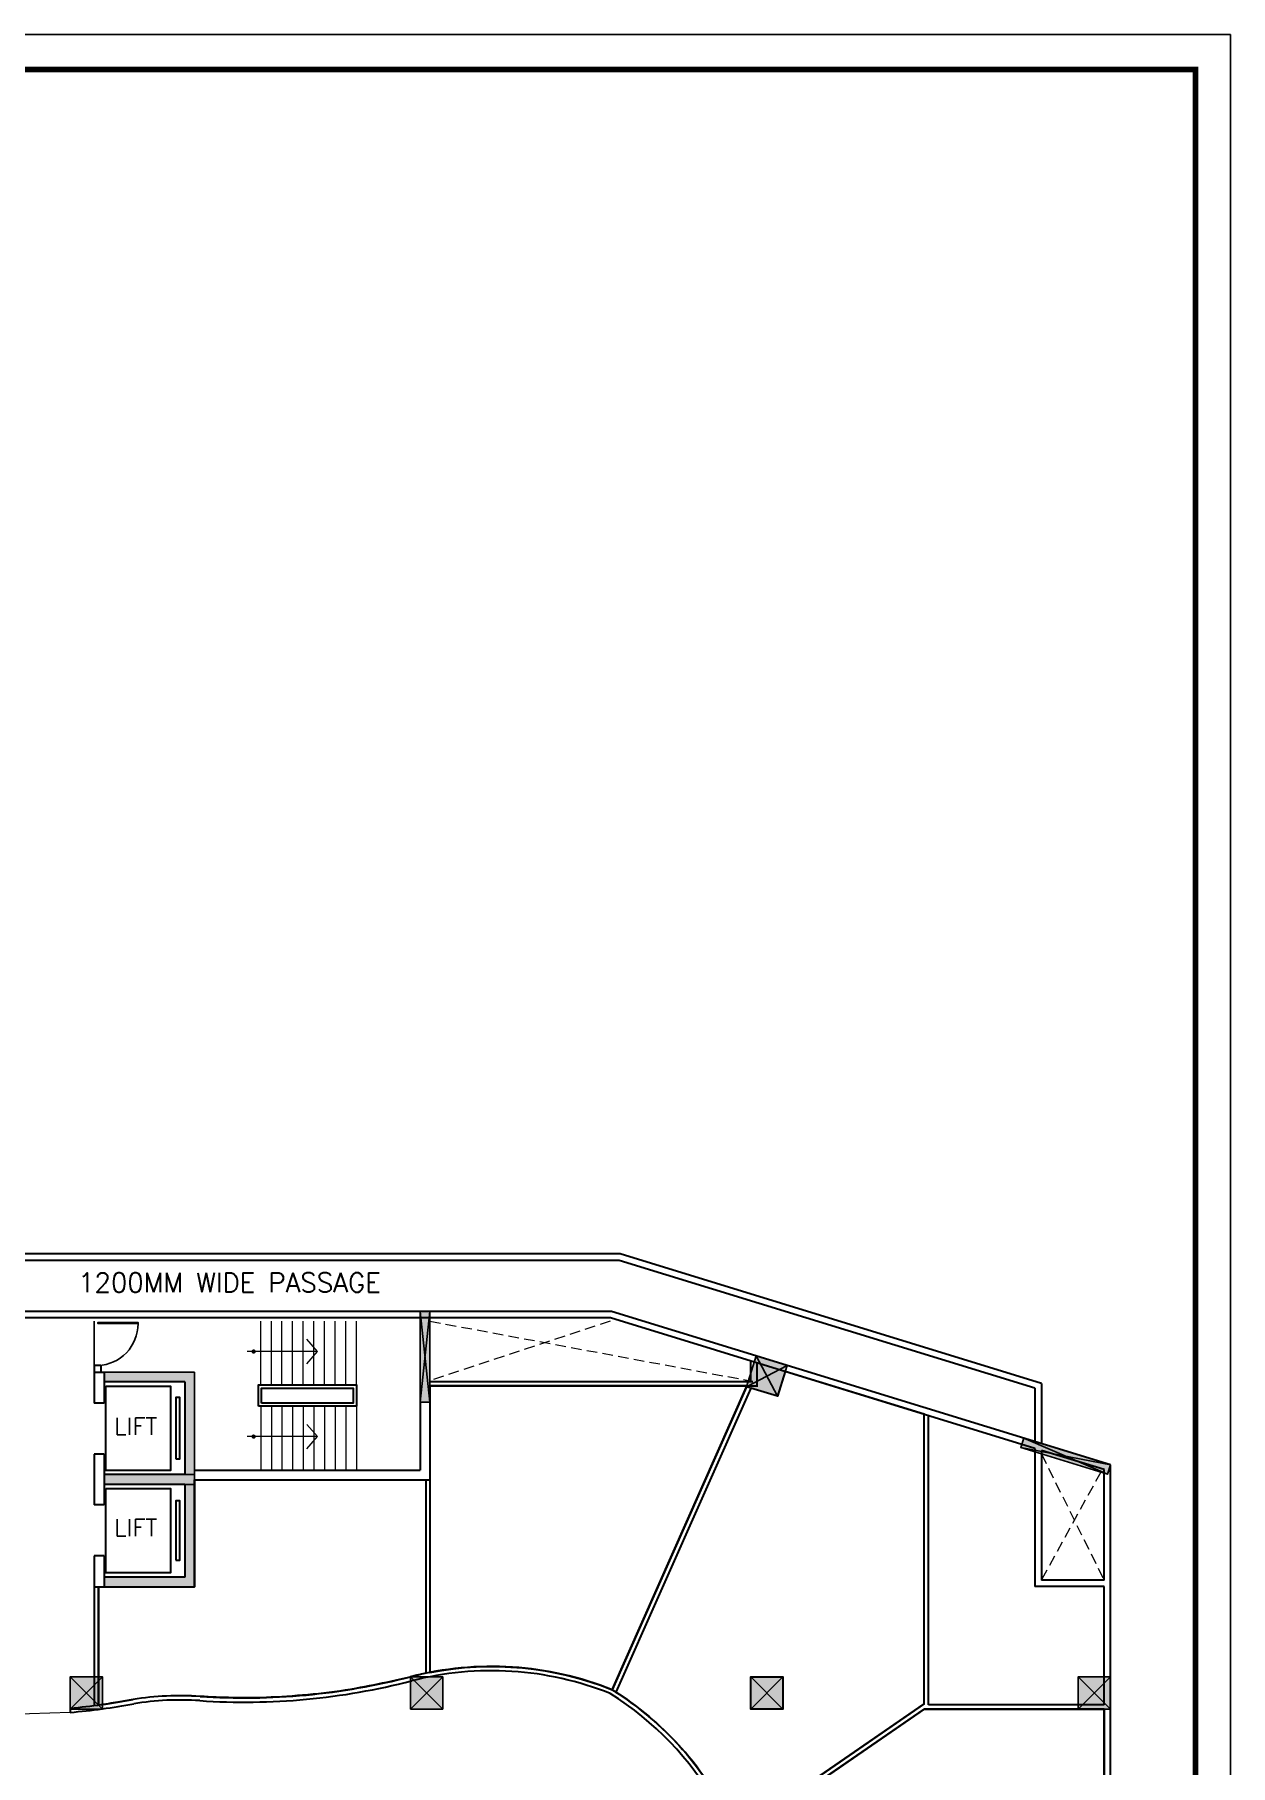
# Model space of a CAD drawing. Extents: x -14054 to 906348, y -36965 to 188562.
# Drawn here: x 511588 to 539703, y 99286 to 139976 of the extents above; entities that cross this region are included whole.
import ezdxf

# ---------------------------------------------------------------- set-up
doc = ezdxf.new("R2010")
doc.units = 0
doc.header["$LTSCALE"] = 1000
doc.header["$MEASUREMENT"] = 0
doc.linetypes.add('HIDDEN', pattern=[0.375, 0.25, -0.125])
for name, color, linetype in [('BOR', 5, 'CONTINUOUS'), ('COL', 5, 'CONTINUOUS'), ('DOOR', 6, 'CONTINUOUS'), ('SOLID', 252, 'CONTINUOUS')]:
    doc.layers.add(name, color=color, linetype=linetype)
for name, color, linetype, lineweight in [('HIDDEN', 7, 'HIDDEN', 15), ('STAIR', 4, 'CONTINUOUS', 15), ('TEXT', 3, 'CONTINUOUS', 15), ('WALL', 2, 'CONTINUOUS', 30), ('WIN', 6, 'CONTINUOUS', 9)]:
    doc.layers.add(name, color=color, linetype=linetype, lineweight=lineweight)
doc.styles.add('ROMAN', font='ROMANS')

# ---------------------------------------------------------------- blocks, each defined once
blk = doc.blocks.new('*U46')
at = {"layer": 'SOLID'}
for points in [[(520654.06, 107824.66), (520884.06, 107824.66), (520884.06, 109959.66), (520654.06, 109959.66)], [(528329.09, 108187.34), (529055.47, 107963.79), (529279.02, 108690.17), (528552.64, 108913.72)], [(515351.06, 108529.66), (513221.06, 108529.66), (513221.06, 108299.66), (515121.06, 108299.66), (515121.06, 106122.16), (513221.06, 106122.16), (513221.06, 105892.16), (515351.06, 105892.16)], [(534843.51, 106977.65), (534775.85, 106757.83), (536816.4, 106129.83), (536884.06, 106349.66)], [(515351.06, 106122.16), (513221.06, 106122.16), (513221.06, 105892.16), (515121.06, 105892.16), (515121.06, 103714.66), (513221.06, 103714.66), (513221.06, 103484.66), (515351.06, 103484.66)], [(512424.06, 100609.15), (513184.06, 100609.15), (513184.06, 101369.15), (512424.06, 101369.15)], [(520424.06, 100609.15), (521184.06, 100609.15), (521184.06, 101369.15), (520424.06, 101369.15)], [(528424.06, 100609.15), (529184.06, 100609.15), (529184.06, 101369.15), (528424.06, 101369.15)], [(536124.06, 100606.15), (536884.06, 100606.15), (536884.06, 101366.15), (536124.06, 101366.15)]]:
    blk.add_hatch(color=256, dxfattribs=at).paths.add_polyline_path(points)
at = {"layer": 'BOR', "color": 2, "ltscale": 140}
blk.add_lwpolyline([(432315.25, 139976.49), (432315.25, 60441.6), (539703.42, 60441.6), (539703.42, 139976.49)], close=True, dxfattribs=at)
at = {"layer": 'BOR', "ltscale": 140, "const_width": 136.54}
blk.add_lwpolyline([(538884.16, 61260.85), (433134.5, 61260.85), (433134.5, 139157.23), (538884.16, 139157.23)], close=True, dxfattribs=at)
at = {"layer": 'COL', "color": 7}
for p, q in [((520884.06, 107824.66), (520654.06, 109959.66)), ((520884.06, 109959.66), (520654.06, 107824.66)), ((529279.02, 108690.17), (528329.09, 108187.34)), ((528552.64, 108913.72), (529055.47, 107963.79)), ((536884.06, 106349.66), (534775.85, 106757.83)), ((534843.51, 106977.65), (536816.4, 106129.83)), ((513184.06, 101369.15), (512424.06, 100609.15)), ((512424.06, 101369.15), (513184.06, 100609.15)), ((521184.06, 101369.15), (520424.06, 100609.15)), ((520424.06, 101369.15), (521184.06, 100609.15)), ((529184.06, 101369.15), (528424.06, 100609.15)), ((528424.06, 101369.15), (529184.06, 100609.15)), ((536884.06, 101366.15), (536124.06, 100606.15)), ((536124.06, 101366.15), (536884.06, 100606.15))]:
    blk.add_line(p, q, dxfattribs=at)
at = {"layer": 'COL'}
for points in [[(520654.06, 107824.66), (520884.06, 107824.66), (520884.06, 109959.66), (520654.06, 109959.66)], [(528329.09, 108187.34), (529055.47, 107963.79), (529279.02, 108690.17), (528552.64, 108913.72)], [(515351.06, 108529.66), (513221.06, 108529.66), (513221.06, 108299.66), (515121.06, 108299.66), (515121.06, 106122.16), (513221.06, 106122.16), (513221.06, 105892.16), (515351.06, 105892.16)], [(534843.51, 106977.65), (534775.85, 106757.83), (536816.4, 106129.83), (536884.06, 106349.66)], [(515351.06, 106122.16), (513221.06, 106122.16), (513221.06, 105892.16), (515121.06, 105892.16), (515121.06, 103714.66), (513221.06, 103714.66), (513221.06, 103484.66), (515351.06, 103484.66)], [(512424.06, 100609.15), (513184.06, 100609.15), (513184.06, 101369.15), (512424.06, 101369.15)], [(520424.06, 100609.15), (521184.06, 100609.15), (521184.06, 101369.15), (520424.06, 101369.15)], [(528424.06, 100609.15), (529184.06, 100609.15), (529184.06, 101369.15), (528424.06, 101369.15)], [(536124.06, 100606.15), (536884.06, 100606.15), (536884.06, 101366.15), (536124.06, 101366.15)]]:
    blk.add_lwpolyline(points, close=True, dxfattribs=at)
at = {"layer": 'DOOR'}
blk.add_line((512991.06, 109729.66), (512991.06, 108684.66), dxfattribs=at)
blk.add_lwpolyline([(514018.83, 109674.1), (513074.39, 109674.1), (513074.39, 109701.88), (514018.83, 109701.88), (514018.83, 109674.1, -0.40446567), (513074.39, 108684.66, -0.4142838)], format="xyb", dxfattribs=at)
at = {"layer": 'HIDDEN'}
for p, q in [((520884.06, 109729.66), (528374.95, 108334.66)), ((525119.47, 109729.66), (520884.06, 108334.66)), ((535259.06, 106608.16), (536734.06, 103644.15)), ((536654.06, 106178.98), (535259.06, 103644.15))]:
    blk.add_line(p, q, dxfattribs=at)
at = {"layer": 'STAIR'}
for p, q in [((516904.06, 108229.66), (516904.06, 109729.66)), ((517154.06, 108229.66), (517154.06, 109729.66)), ((517404.06, 108229.66), (517404.06, 109729.66)), ((517654.06, 108229.66), (517654.06, 109729.66)), ((517904.06, 108229.66), (517904.06, 109729.66)), ((518154.06, 108229.66), (518154.06, 109729.66)), ((518404.06, 108229.66), (518404.06, 109729.66)), ((518654.06, 108229.66), (518654.06, 109729.66)), ((518904.06, 108229.66), (518904.06, 109729.66)), ((519154.06, 108229.66), (519154.06, 109729.66)), ((516904.06, 107729.66), (516904.06, 106229.66)), ((517154.06, 107729.66), (517154.06, 106229.66)), ((517404.06, 107729.66), (517404.06, 106229.66)), ((517654.06, 107729.66), (517654.06, 106229.66)), ((517904.06, 107729.66), (517904.06, 106229.66)), ((518154.06, 107729.66), (518154.06, 106229.66)), ((518404.06, 107729.66), (518404.06, 106229.66)), ((518654.06, 107729.66), (518654.06, 106229.66)), ((518904.06, 107729.66), (518904.06, 106229.66)), ((519154.06, 107729.66), (519154.06, 106229.66))]:
    blk.add_line(p, q, dxfattribs=at)
at = {"layer": 'STAIR', "linetype": 'Continuous'}
for p, q in [((518237.1, 109015.98), (516587.1, 109015.98)), ((518237.1, 107015.98), (516587.1, 107015.98))]:
    blk.add_line(p, q, dxfattribs=at)
at = {"layer": 'STAIR', "linetype": 'Continuous', "const_width": 50}
for points in [[(516712.1, 109015.98, 1), (516762.1, 109015.98, 1)], [(516712.1, 107015.98, 1), (516762.1, 107015.98, 1)]]:
    blk.add_lwpolyline(points, format="xyb", close=True, dxfattribs=at)
at = {"layer": 'STAIR', "linetype": 'Continuous'}
for points in [[(517987.1, 108728.3), (518237.1, 109015.98), (517987.1, 109303.66)], [(517987.1, 106728.3), (518237.1, 107015.98), (517987.1, 107303.66)]]:
    blk.add_lwpolyline(points, dxfattribs=at)
at = {"layer": 'WALL'}
for p, q in [((525334.53, 111159.66), (506556.16, 111159.66)), ((525357.09, 111309.66), (506628.78, 111309.66)), ((535109.06, 108151.47), (525334.53, 111159.66)), ((535259.06, 108262.25), (525357.09, 111309.66)), ((528424.06, 108334.66), (528424.06, 108796.35)), ((528574.06, 108184.66), (528574.06, 108750.18)), ((520884.06, 108209.66), (520884.06, 105999.66)), ((520884.06, 108209.66), (520884.06, 105999.66)), ((528329.09, 108187.34), (525169.49, 101063.42)), ((528425.35, 108157.72), (525254.93, 101009.44)), ((520654.06, 107824.66), (520654.06, 106229.66)), ((532604.06, 100709.15), (532604.06, 107509.92)), ((515351.06, 105999.66), (515351.06, 103484.66)), ((520784.06, 105999.66), (520784.06, 101452.8)), ((520884.06, 105999.66), (520884.06, 101472.8)), ((512991.06, 103484.66), (512991.06, 103484.66)), ((513221.06, 103484.66), (515351.06, 103484.66)), ((512424.06, 100609.15), (512424.06, 100532.24)), ((532504.06, 100730.59), (528070.22, 97675.85)), ((532504.06, 100609.15), (528109.57, 97581.53)), ((536734.06, 100609.15), (532504.06, 100609.15)), ((536734.06, 100709.15), (532604.06, 100709.15))]:
    blk.add_line(p, q, dxfattribs=at)
at = {"layer": 'WALL', "color": 2, "ltscale": 140}
for p, q in [((525154.06, 109959.66), (505029.73, 109959.66)), ((536884.06, 106349.66), (525154.06, 109959.66)), ((525131.5, 109809.66), (504879.73, 109809.66)), ((535109.06, 106738.99), (525131.5, 109809.66)), ((536734.06, 106238.88), (535259.06, 106692.82)), ((536734.06, 103644.15), (536734.06, 106238.88)), ((536734.06, 103644.15), (536734.06, 106238.88)), ((536884.06, 76609.15), (536884.06, 106349.66)), ((536734.06, 100709.15), (536734.06, 103494.15)), ((536734.06, 93369.15), (536734.06, 100609.15))]:
    blk.add_line(p, q, dxfattribs=at)
at = {"layer": 'WALL', "linetype": 'Continuous'}
for p, q in [((512991.06, 108684.66), (512991.06, 107799.66)), ((513141.06, 108684.66), (512991.06, 108684.66)), ((513141.06, 108684.66), (513141.06, 108529.66)), ((512991.06, 108529.66), (513221.06, 108529.66)), ((513221.06, 108529.66), (513221.06, 107799.66)), ((515121.06, 108299.66), (513221.06, 108299.66)), ((515121.06, 108299.66), (515121.06, 106122.16)), ((520884.06, 108309.66), (528474.06, 108309.66)), ((535259.06, 108262.25), (535259.06, 106849.77)), ((520884.06, 108209.66), (528574.06, 108209.66)), ((535109.06, 108151.47), (535109.06, 106895.93)), ((513221.06, 107799.66), (512991.06, 107799.66)), ((535109.06, 106738.99), (535109.06, 103494.15)), ((535259.06, 106692.82), (535259.06, 103644.15)), ((513221.06, 106599.66), (512991.06, 106599.66)), ((512991.06, 106599.66), (512991.06, 105869.66)), ((513221.06, 106599.66), (513221.06, 105892.16)), ((515351.06, 106229.66), (520654.06, 106229.66)), ((512991.06, 106099.66), (512991.06, 105414.66)), ((513221.06, 106122.16), (513221.06, 105414.66)), ((515121.06, 106122.16), (513221.06, 106122.16)), ((515121.06, 105892.16), (513221.06, 105892.16)), ((515121.06, 105892.16), (515121.06, 103714.66)), ((515351.06, 105999.66), (520884.06, 105999.66)), ((513221.06, 105414.66), (512991.06, 105414.66)), ((513221.06, 104214.66), (512991.06, 104214.66)), ((512991.06, 104214.66), (512991.06, 100692.19)), ((513221.06, 104214.66), (513221.06, 103484.66)), ((512991.06, 103484.66), (513221.06, 103484.66)), ((513091.06, 103484.66), (513091.06, 100692.19)), ((515121.06, 103714.66), (513221.06, 103714.66)), ((536734.06, 103494.15), (535109.06, 103494.15)), ((536734.06, 103644.15), (535259.06, 103644.15))]:
    blk.add_line(p, q, dxfattribs=at)
at = {"layer": 'WALL'}
for points in [[(532504.06, 107540.7), (529234.9, 108546.8), (529055.47, 107963.79), (528425.35, 108157.72), (525254.93, 101009.44, -0.15071821), (528070.22, 97675.85), (532504.06, 100730.59)], [(528329.09, 108187.34), (528335.96, 108209.66), (520884.06, 108209.66), (520884.06, 105999.66), (520884.06, 101472.8, -0.14395731), (525169.49, 101063.42)]]:
    blk.add_lwpolyline(points, format="xyb", close=True, dxfattribs=at)
at = {"layer": 'WALL', "linetype": 'Continuous'}
for points in [[(513264.5, 108203.24), (514780.85, 108203.24), (514780.85, 106218.72), (513264.5, 106218.72)], [(514909.81, 106493.3), (514998.74, 106493.3), (514998.74, 107936.86), (514909.81, 107936.86)], [(516851.06, 107729.66), (516851.06, 108229.66), (519154.06, 108229.66), (519154.06, 107729.66)], [(516926.06, 107804.66), (516926.06, 108154.66), (519079.06, 108154.66), (519079.06, 107804.66)], [(513264.5, 105795.74), (514780.85, 105795.74), (514780.85, 103811.22), (513264.5, 103811.22)], [(514909.81, 104108.3), (514998.74, 104108.3), (514998.74, 105506.86), (514909.81, 105506.86)]]:
    blk.add_lwpolyline(points, close=True, dxfattribs=at)
at = {"layer": 'WALL'}
for points in [[(513091.06, 100692.19), (513091.06, 103484.66), (515351.06, 103484.66), (515351.06, 105999.66), (520784.06, 105999.66), (520784.06, 101452.8, -0.01729235), (519140.93, 101094.92, -0.02186388), (518135.58, 100957.19, -0.01014172), (517151.14, 100886.04, -0.02018505), (516241.39, 100875.57, -0.00658081), (515477.73, 100907.68, 0.02259064), (514688.32, 100915.59, 0.03387532), (513903.04, 100834.51, 0.00153713), (513548.37, 100772.28, -0.00775151), (513091.06, 100704.99, -3.46185452)], [(528109.57, 97581.53), (532504.06, 100609.15), (536734.06, 100609.15), (536734.06, 93369.15), (533253.97, 93369.15), (533253.97, 91219.15), (528593.04, 91219.15, 0.02943525), (528703.51, 93872.28, 0.01703027), (528614.65, 95602.95, 0.05065071), (528408.84, 96693.2, 0.01858445), (528109.57, 97581.53, -1.44816824)]]:
    blk.add_lwpolyline(points, format="xyb", dxfattribs=at)
blk.add_lwpolyline([(529184.06, 101369.15), (529184.06, 100609.15), (528424.06, 100609.15), (528424.06, 101369.15)], close=True, dxfattribs=at)
blk.add_lwpolyline([(529184.06, 101369.15), (529184.06, 100609.15), (528424.06, 100609.15), (528424.06, 101369.15)], close=True, dxfattribs=at)
for centre, radius, start, end in [((516516.46, 116513.62), 15640.46, 266.192018, 284.467979), ((522330.58, 93980.16), 7631, 68.159549, 104.467979), ((522330.58, 93980.16), 7531, 68.226477, 104.467979), ((515013.09, 93926.81), 6996.32, 86.192018, 99.129214), ((516516.46, 116513.62), 15740.46, 266.192018, 284.467979), ((521258.69, 94778.94), 7301.97, 1.39585, 58.037256), ((521258.69, 94778.94), 7401.97, 23.039849, 58.106269), ((511149.45, 115486.87), 14908.85, 274.904382, 280.643341), ((511149.45, 115486.87), 15008.85, 274.871626, 280.643341), ((515013.09, 93926.81), 6896.32, 86.192018, 99.129214)]:
    blk.add_arc(centre, radius, start, end, dxfattribs=at)
at = {"layer": 'WIN'}
blk.add_line((512424.06, 100532.24), (510991.06, 100478.85), dxfattribs=at)
at = {"layer": 'TEXT', "color": 3, "ltscale": 140, "style": 'ROMAN'}
for s, height, p in [('1200MM WIDE PASSAGE', 450, (512609.69, 110412.27)), ('LIFT', 400, (513459.08, 107058.06)), ('LIFT', 400, (513459.08, 104675.57))]:
    blk.add_text(s, height=height, dxfattribs=at).set_placement(p)

msp = doc.modelspace()

# ---------------------------------------------------------------- block references
at = {"layer": 'TEXT'}
msp.add_blockref('*U46', (0, 0), dxfattribs=at)

doc.saveas('drawing.dxf')
